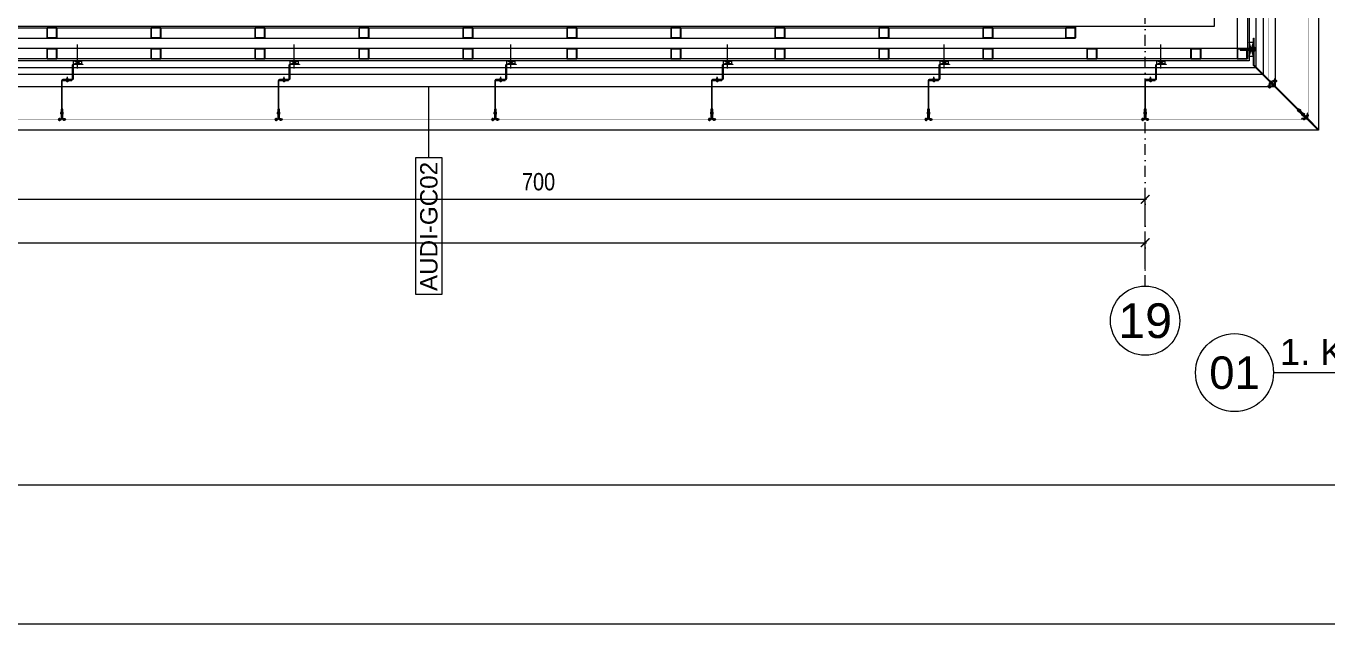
# Model space of a CAD drawing. Extents: x -1701 to 23780, y -363 to 7742.
# Drawn here: x 10022 to 10772, y 0 to 345 of the extents above; entities that cross this region are included whole.
import ezdxf
from ezdxf.enums import TextEntityAlignment as Align

# ---------------------------------------------------------------- set-up
doc = ezdxf.new("R2010")
doc.units = 0
doc.header["$LTSCALE"] = 25
doc.header["$MEASUREMENT"] = 0
doc.header["$PDMODE"] = 1
for name, pattern in [('Audi$0$DASHDOT2', [0.5, 0.25, -0.125, 0, -0.125]), ('Audi$0$DOT2', [0.125, 0, -0.125]), ('Audi$0$HIDDEN', [0.375, 0.25, -0.125])]:
    doc.linetypes.add(name, pattern=pattern)
doc.layers.get('0').update_dxf_attribs({"color": 9, "lineweight": 9})
doc.layers.get('Defpoints').update_dxf_attribs({"color": 9, "lineweight": 9})
for name, color, linetype, lineweight in [('Audi$0$06C', 8, 'Continuous', 9), ('Audi$0$06D', 8, 'Continuous', 9), ('Audi$0$10', 8, 'Continuous', 9), ('Audi$0$11', 8, 'Continuous', 9), ('Audi$0$20', 8, 'Audi$0$DOT2', 9), ('Audi$0$21', 8, 'Continuous', 9), ('Audi$0$22', 8, 'Continuous', 9), ('Audi$0$24', 8, 'Audi$0$DASHDOT2', 9), ('Audi$0$25', 8, 'Continuous', 9), ('Audi$0$33', 8, 'Audi$0$BATTING', 9)]:
    doc.layers.add(name, color=color, linetype=linetype, lineweight=lineweight)
doc.layers.add('Audi$0$40A', color=8, linetype='Continuous', lineweight=9, plot=False)
doc.styles.add('Audi$0$Arial', font='arial.ttf', dxfattribs={"height": 2.5})
doc.styles.add('Audi$0$MuuM_TEXT-ITALIC', font='ARIALNI.TTF')
doc.styles.add('Audi$0$MuuM_TEXT-STANDART', font='ARIALN.TTF')
doc.linetypes.add('Audi$0$BATTING', pattern='A,0.0001,-0.1,[134,ltypeshp.shx,S=0.1,R=0,X=-0.1,Y=0],-0.2,[134,ltypeshp.shx,S=0.1,R=180,X=0.1,Y=0],-0.1', length=0.4001)
doc.dimstyles.new('Audi$0$MuuM_DIM50', dxfattribs={"dimscale": 5, "dimtxt": 2, "dimasz": 1, "dimexe": 1, "dimexo": 1, "dimgap": 1, "dimtad": 1, "dimdec": 1, "dimrnd": 0.5, "dimdsep": 46, "dimtxsty": 'Audi$0$MuuM_TEXT-STANDART', "dimblk": 'Audi$0$_ArchTick', "dimcen": 0, "dimdle": 0.15, "dimclrd": 256, "dimclre": 256, "dimclrt": 256, "dimadec": 0, "dimazin": 0, "dimtfac": 5, "dimtdec": 1, "dimtix": 1, "dimtmove": 2, "dimatfit": 3, "dimldrblk": 'Audi$0$_Dot', "dimfxl": 3, "dimfxlon": 1, "dimtolj": 1, "dimlwd": -1, "dimlwe": -1, "dimarcsym": 0})

# ---------------------------------------------------------------- blocks, each defined once
blk = doc.blocks.new('Audi$0$0_drawinglabel')
blk.add_lwpolyline([(3, 0), (46.86, 0)])
blk.add_circle((0, 0), 3)
at = {"style": 'Audi$0$Arial'}
blk.add_attdef('CIZIMADI', text='', height=2, dxfattribs=at).set_placement((3.5, 0), align=Align.BOTTOM_LEFT)
blk.add_attdef('OLCEK', text='', height=2, dxfattribs=at).set_placement((46.46, 0), align=Align.BOTTOM_RIGHT)
blk.add_attdef('CIZIMNO', text='', height=2.5, dxfattribs=at).set_placement((0, 0), align=Align.MIDDLE)
at = {"style": 'Audi$0$MuuM_TEXT-ITALIC'}
blk.add_attdef('DRAWINGNAME', text='', height=2, dxfattribs=at).set_placement((3.5, -0.59), align=Align.TOP_LEFT)
blk.add_attdef('SCALE', text='', height=2, dxfattribs=at).set_placement((46.46, -0.59), align=Align.TOP_RIGHT)
blk = doc.blocks.new('Audi$0$0_wallno')
blk.add_lwpolyline([(-7.84, 1.5), (7.94, 1.5), (7.94, -1.5), (-7.84, -1.5)], close=True)
blk.add_lwpolyline([(7.94, 0), (16.13, 0)])
at = {"style": 'Audi$0$Arial'}
blk.add_attdef('GENISLIK', text='', height=2, dxfattribs=at).set_placement((8.44, 0), align=Align.BOTTOM_LEFT)
blk.add_attdef('DUVARNO', text='', height=2, dxfattribs=at).set_placement((0, 0), align=Align.MIDDLE_CENTER)
blk.add_attdef('YUKSEKLIK', text='', height=2, dxfattribs=at).set_placement((8.44, -0.5), align=Align.TOP_LEFT)
blk = doc.blocks.new('Audi$0$p-cephe_kose profili')
at = {"linetype": 'Continuous', "lineweight": 13}
for p, q in [((-2.75, 12.75), (-3.15, 12.75)), ((-3.15, -2.87), (-3.15, 12.75)), ((-2.75, -3.03), (-2.75, 12.75)), ((-3.15, -2.87), (-30.14, -29.86)), ((-2.75, -3.03), (-29.86, -30.14)), ((-33.85, -33.57), (-30.14, -29.86)), ((-33.53, -32.82), (-28.58, -27.87)), ((-33.32, -33.03), (-28.37, -28.08)), ((-28.08, -28.37), (-33.03, -33.32)), ((-27.87, -28.58), (-32.82, -33.53)), ((-30.14, -29.86), (-29.86, -30.14)), ((-29.86, -30.14), (-30.14, -29.86)), ((-28.37, -28.08), (-28.58, -27.87)), ((-28.08, -28.37), (-27.87, -28.58)), ((-33.85, -33.57), (-40.45, -40.17)), ((-33.57, -33.85), (-40.17, -40.45)), ((-34, -30.65), (-34, -32.75)), ((-34, -30.65), (-33.7, -30.65)), ((-33.57, -33.85), (-33.85, -33.57)), ((-33.7, -30.65), (-33.7, -32.75)), ((-33.57, -33.85), (-29.86, -30.14)), ((-32.75, -33.7), (-30.65, -33.7)), ((-32.75, -34), (-30.65, -34)), ((-30.65, -34), (-30.65, -33.7)), ((-40.45, -40.17), (-40.17, -40.45))]:
    blk.add_line(p, q, dxfattribs=at)
at = {"linetype": 'Continuous', "lineweight": 5}
for p, q in [((-2.75, 2.25), (-0.25, 10.25)), ((-0.25, 2.25), (-2.75, 10.25)), ((-3.15, 6.69), (1.05, 6.69)), ((1.05, 5.81), (-3.15, 5.81)), ((-2.73, 6.25), (4.2, 6.25)), ((4.85, 6.62), (1.05, 6.62)), ((4.85, 5.88), (1.05, 5.88))]:
    blk.add_line(p, q, dxfattribs=at)
for p, q in [((-16.23, -12.06), (-13.36, -12.06)), ((-15.99, -11.97), (-15.95, -11.97)), ((-15.99, -12.15), (-15.95, -12.15)), ((-15.95, -11.97), (-15.95, -12.15)), ((-15.5, -12.68), (-15.5, -11.44)), ((-15.41, -11.82), (-15.23, -11.82)), ((-15.41, -12.3), (-15.32, -12.3)), ((-15.32, -12.3), (-15.14, -12.3)), ((-15.3, -12.02), (-15.28, -12.37)), ((-15.23, -11.82), (-15.05, -11.82)), ((-15.19, -11.74), (-15.1, -12.37)), ((-15.14, -12.3), (-14.96, -12.3)), ((-15.05, -11.82), (-14.87, -11.82)), ((-15.01, -11.74), (-14.92, -12.37)), ((-14.96, -12.3), (-14.78, -12.3)), ((-14.87, -11.82), (-14.69, -11.82)), ((-14.83, -11.74), (-14.74, -12.37)), ((-14.78, -12.3), (-14.6, -12.3)), ((-14.69, -11.82), (-14.51, -11.82)), ((-14.65, -11.74), (-14.56, -12.37)), ((-14.6, -12.3), (-14.42, -12.3)), ((-14.51, -11.82), (-14.33, -11.82)), ((-14.47, -11.74), (-14.38, -12.37)), ((-14.42, -12.3), (-14.24, -12.3)), ((-14.33, -11.82), (-13.6, -12.06)), ((-14.29, -11.74), (-14.2, -12.37)), ((-14.24, -12.3), (-13.6, -12.06)), ((-14.1, -11.79), (-14.03, -12.33)), ((-11.74, -14.3), (-12.37, -14.21)), ((-11.74, -14.48), (-12.37, -14.39)), ((-11.74, -14.66), (-12.37, -14.57)), ((-11.74, -14.84), (-12.37, -14.75)), ((-11.74, -15.02), (-12.37, -14.93)), ((-11.79, -14.11), (-12.33, -14.03)), ((-12.3, -14.25), (-12.06, -13.61)), ((-12.3, -14.43), (-12.3, -14.25)), ((-12.3, -14.61), (-12.3, -14.43)), ((-12.3, -14.79), (-12.3, -14.61)), ((-12.3, -14.97), (-12.3, -14.79)), ((-12.3, -15.15), (-12.3, -14.97)), ((-12.06, -16.24), (-12.06, -13.37)), ((-11.82, -14.34), (-12.06, -13.61)), ((-11.82, -14.52), (-11.82, -14.34)), ((-11.82, -14.7), (-11.82, -14.52)), ((-11.82, -14.88), (-11.82, -14.7)), ((-11.82, -15.06), (-11.82, -14.88)), ((-12.68, -15.51), (-11.44, -15.51)), ((-11.74, -15.2), (-12.37, -15.11)), ((-12.02, -15.31), (-12.37, -15.29)), ((-12.3, -15.33), (-12.3, -15.15)), ((-12.3, -15.42), (-12.3, -15.33)), ((-12.15, -15.99), (-12.15, -15.96)), ((-11.97, -15.96), (-12.15, -15.96)), ((-11.97, -15.99), (-11.97, -15.96)), ((-11.82, -15.24), (-11.82, -15.06)), ((-11.82, -15.42), (-11.82, -15.24))]:
    blk.add_line(p, q)
at = {"linetype": 'Continuous', "lineweight": 18}
for p, q in [((-15.25, -10.86), (-15.25, -14)), ((-15.25, -10.86), (-14.95, -10.86)), ((-14.95, -10.86), (-14.95, -14)), ((-14.78, -14.07), (-12.56, -11.86)), ((-14.57, -14.28), (-12.35, -12.07)), ((-12.07, -12.35), (-14.28, -14.57)), ((-11.86, -12.56), (-14.07, -14.78)), ((-14, -14.95), (-10.86, -14.95)), ((-12.35, -12.07), (-12.56, -11.86)), ((-12.07, -12.35), (-11.86, -12.56)), ((-10.86, -15.25), (-10.86, -14.95)), ((-14, -15.25), (-10.86, -15.25))]:
    blk.add_line(p, q, dxfattribs=at)
at = {"lineweight": 5}
for p, q in [((-13.02, -13.73), (-13.73, -13.02)), ((-13.29, -13.01), (-13.66, -13.38)), ((-13.65, -12.66), (-12.44, -13.86)), ((-13.29, -13.01), (-13.52, -13.23)), ((-13.52, -13.23), (-13.29, -13.01)), ((-13.29, -13.01), (-12.92, -12.64)), ((-13.29, -13.01), (-13.07, -12.79)), ((-13.07, -12.79), (-13.29, -13.01)), ((-12.57, -13.28), (-13.28, -12.57)), ((-12.8, -13.5), (-13.27, -13.98)), ((-12.8, -13.5), (-12.32, -13.03)), ((-28.94, -29.65), (-29.65, -28.94)), ((-29.22, -28.93), (-29.59, -29.3)), ((-29.57, -28.58), (-28.37, -29.78)), ((-29.22, -28.93), (-29.44, -29.16)), ((-29.44, -29.16), (-29.22, -28.93)), ((-29.22, -28.93), (-28.84, -28.56)), ((-29.22, -28.93), (-28.99, -28.71)), ((-28.99, -28.71), (-29.22, -28.93)), ((-28.5, -29.21), (-29.21, -28.5)), ((-28.72, -29.43), (-29.2, -29.91)), ((-28.72, -29.43), (-28.24, -28.95)), ((-34.6, -31.92), (-33.2, -31.92)), ((-34.1, -31.92), (-34.1, -31.37)), ((-34.1, -31.66), (-33.7, -31.66)), ((-34.1, -31.92), (-34.1, -32.47)), ((-34.1, -32.18), (-33.7, -32.18)), ((-33.7, -31.92), (-33.7, -31.48)), ((-33.7, -31.92), (-33.7, -31.66)), ((-33.7, -31.66), (-33.7, -31.92)), ((-33.7, -31.92), (-33.7, -32.36)), ((-33.7, -31.92), (-33.7, -32.18)), ((-33.7, -32.18), (-33.7, -31.92)), ((-31.92, -34.1), (-32.47, -34.1)), ((-31.92, -33.7), (-32.36, -33.7)), ((-31.92, -33.7), (-32.18, -33.7)), ((-32.18, -33.7), (-31.92, -33.7)), ((-32.18, -34.1), (-32.18, -33.7)), ((-31.22, -31.93), (-31.93, -31.22)), ((-31.92, -34.6), (-31.92, -33.2)), ((-31.92, -33.7), (-31.66, -33.7)), ((-31.92, -33.7), (-31.48, -33.7)), ((-31.66, -33.7), (-31.92, -33.7)), ((-31.92, -34.1), (-31.37, -34.1)), ((-31.49, -31.21), (-31.86, -31.58)), ((-31.85, -30.86), (-30.64, -32.06)), ((-31.49, -31.21), (-31.71, -31.43)), ((-31.71, -31.43), (-31.49, -31.21)), ((-31.66, -34.1), (-31.66, -33.7)), ((-31.49, -31.21), (-31.12, -30.84)), ((-31.49, -31.21), (-31.27, -30.99)), ((-31.27, -30.99), (-31.49, -31.21)), ((-30.77, -31.48), (-31.48, -30.77)), ((-31, -31.7), (-31.47, -32.18)), ((-31, -31.7), (-30.52, -31.23))]:
    blk.add_line(p, q, dxfattribs=at)
at = {"lineweight": 0}
blk.add_line((-34, -32.75), (-34, -30.75), dxfattribs=at)
at = {"linetype": 'Continuous', "lineweight": 5}
for points in [[(-2.75, 10.25), (-0.25, 10.25), (-0.25, 2.25), (-2.75, 2.25)], [(1.05, 6.75), (4.85, 6.75), (4.85, 5.75), (1.05, 5.75)]]:
    blk.add_lwpolyline(points, close=True, dxfattribs=at)
blk.add_lwpolyline([(-38.03, -37.75), (-37.75, -38.03)])
for centre, radius, start, end in [((-14.88, -12.06), 1.11, 166.64023, 175.47875), ((-14.88, -12.06), 1.11, 184.52125, 193.35977), ((-15.5, -11.91), 0.473, 90, 166.64023), ((-15.5, -12.21), 0.473, 193.35977, 270), ((-15.41, -11.73), 0.09, 180, 270), ((-15.41, -12.39), 0.09, 90, 180), ((-12.21, -15.51), 0.473, 180, 256.64023), ((-12.39, -15.42), 0.09, 270, 0), ((-12.06, -14.89), 1.11, 256.64023, 265.47875), ((-12.06, -14.89), 1.11, 274.52125, 283.35977), ((-11.73, -15.42), 0.09, 180, 270), ((-11.91, -15.51), 0.473, 283.35977, 360)]:
    blk.add_arc(centre, radius, start, end)
at = {"linetype": 'Continuous', "lineweight": 18}
for centre, radius, start, end in [((-14.85, -14), 0.4, 180, 315), ((-14.85, -14), 0.1, 180, 315), ((-14, -14.85), 0.4, 135, 270), ((-14, -14.85), 0.1, 135, 270)]:
    blk.add_arc(centre, radius, start, end, dxfattribs=at)
at = {"lineweight": 5}
for centre, radius, start, end in [((-13.35, -12.95), 0.57, 67.91943, 202.08057), ((-13.23, -13.07), 0.909, 267.07503, 2.92498), ((-29.27, -28.88), 0.57, 67.91943, 202.08057), ((-29.15, -29), 0.909, 267.07503, 2.92498), ((-33.62, -31.92), 0.732, 131.19054, 228.80946), ((-33.83, -31.92), 0.46, 286.95738, 73.04263), ((-31.92, -33.62), 0.732, 221.19054, 318.80946), ((-31.92, -33.83), 0.46, 16.95737, 163.04262), ((-31.55, -31.15), 0.57, 67.91943, 202.08057), ((-31.43, -31.27), 0.909, 267.07503, 2.92498)]:
    blk.add_arc(centre, radius, start, end, dxfattribs=at)
at = {"linetype": 'Continuous', "lineweight": 13}
for centre, radius, start, end in [((-33.6, -32.75), 0.4, 180, 315), ((-33.6, -32.75), 0.1, 180, 315), ((-32.75, -33.6), 0.4, 135, 270), ((-32.75, -33.6), 0.1, 135, 270)]:
    blk.add_arc(centre, radius, start, end, dxfattribs=at)
at = {"linetype": 'Continuous', "lineweight": 5}
blk.add_rational_spline([(-3.15, 7.25), (-3.22, 7.25), (-3.29, 7.25), (-3.63, 7.25), (-3.68, 6.91), (-3.7, 6.83), (-3.71, 6.75), (-3.79, 6.25), (-3.71, 5.75), (-3.7, 5.67), (-3.68, 5.59), (-3.63, 5.25), (-3.29, 5.25), (-3.22, 5.25), (-3.15, 5.25), (-3.15, 6.25), (-3.15, 7.25)], [1, 1, 1, 0.760917374327, 1, 1, 1, 1, 1, 1, 1, 0.760917374327, 1, 1, 1, 1, 1], degree=2, knots=[0, 0, 0, 1, 1, 2, 2, 3, 3, 4, 4, 5, 5, 6, 6, 7, 7, 8, 8, 8], dxfattribs=at)
blk = doc.blocks.new('Audi$0$p- alum kaplama profil')
at = {"lineweight": 13}
blk.add_lwpolyline([(7.12, 12.59), (7.12, 26.49)], dxfattribs=at)
at = {"lineweight": 18}
blk.add_lwpolyline([(4.09, 6.16), (-1.41, 6.16), (-1.41, 6.46), (4.09, 6.46, 0.414214), (4.29, 6.66), (4.29, 14.66, -0.414214), (4.79, 15.16), (10.29, 15.16), (10.29, 14.86), (4.79, 14.86, 0.414214), (4.59, 14.66), (4.59, 6.66, -0.414214)], format="xyb", close=True, dxfattribs=at)
at = {"lineweight": 5}
blk.add_lwpolyline([(9.44, 15.16), (4.79, 15.16), (4.79, 17.16), (9.44, 17.16)], close=True, dxfattribs=at)
for points in [[(4.79, 15.16), (9.44, 17.16)], [(9.44, 15.16), (4.79, 17.16)]]:
    blk.add_lwpolyline(points, dxfattribs=at)
blk.add_lwpolyline([(-2.06, 5.56), (-2.06, -2.34), (-2.06, -15.69), (-1.66, -15.69), (-1.66, -2.34), (-1.66, 5.56), (-1.66, 5.56), (-1.66, 5.57), (-1.66, 5.57), (-1.66, 5.58), (-1.66, 5.58), (-1.65, 5.59), (-1.65, 5.59), (-1.65, 5.59), (-1.65, 5.6), (-1.65, 5.6), (-1.64, 5.61), (-1.64, 5.61), (-1.64, 5.62), (-1.64, 5.62), (-1.63, 5.62), (-1.63, 5.63), (-1.63, 5.63), (-1.62, 5.63), (-1.62, 5.64), (-1.61, 5.64), (-1.61, 5.64), (-1.61, 5.64), (-1.6, 5.65), (-1.6, 5.65), (-1.59, 5.65), (-1.59, 5.65), (-1.58, 5.65), (-1.58, 5.65), (-1.57, 5.66), (-1.57, 5.66), (-1.56, 5.66), (-1.56, 5.66), (3.94, 5.66), (3.94, 6.06), (-1.56, 6.06), (-1.58, 6.06), (-1.61, 6.05), (-1.63, 6.05), (-1.66, 6.05), (-1.68, 6.04), (-1.7, 6.03), (-1.73, 6.03), (-1.75, 6.02), (-1.77, 6.01), (-1.79, 6), (-1.82, 5.99), (-1.84, 5.97), (-1.86, 5.96), (-1.88, 5.94), (-1.89, 5.93), (-1.91, 5.91), (-1.93, 5.89), (-1.95, 5.87), (-1.96, 5.85), (-1.97, 5.83), (-1.99, 5.81), (-2, 5.79), (-2.01, 5.77), (-2.02, 5.75), (-2.03, 5.72), (-2.04, 5.7), (-2.04, 5.68), (-2.05, 5.65), (-2.05, 5.63), (-2.06, 5.61), (-2.06, 5.58)], close=True)
blk.add_lwpolyline([(-1.66, -2.34), (-2.06, -2.34)])
for points in [[(-2.36, -10.84), (-2.36, -16.39), (-2.36, -16.39, -0.414214), (-2.51, -16.54), (-2.51, -16.54), (-4.06, -16.54), (-4.06, -16.84), (-2.51, -16.84), (-2.51, -16.84, 0.414214), (-2.06, -16.39), (-2.06, -10.84)], [(-1.36, -10.84), (-1.66, -10.84), (-1.66, -16.39, 0.414214), (-1.21, -16.84), (-1.21, -16.84), (0.34, -16.84), (0.34, -16.54), (-1.21, -16.54), (-1.21, -16.54, -0.414214), (-1.36, -16.39), (-1.36, -16.39)]]:
    blk.add_lwpolyline(points, format="xyb", close=True)
for points in [[(1.05, 6.91, -10), (1.29, 7.56, -10)], [(1.29, 4.93, -10), (1.29, 7.8, -10)], [(1.53, 6.82, -10), (1.29, 7.56, -10)], [(0.67, 5.66, -10), (1.91, 5.66, -10)], [(0.67, 5.66, -10), (0.67, 5.64, -10), (0.67, 5.62, -10), (0.67, 5.6, -10), (0.68, 5.58, -10), (0.68, 5.56, -10), (0.69, 5.54, -10), (0.69, 5.52, -10), (0.7, 5.5, -10), (0.7, 5.48, -10), (0.71, 5.46, -10), (0.72, 5.45, -10), (0.73, 5.43, -10), (0.74, 5.41, -10), (0.75, 5.4, -10), (0.76, 5.38, -10), (0.77, 5.36, -10), (0.79, 5.35, -10), (0.8, 5.33, -10), (0.81, 5.32, -10), (0.83, 5.31, -10), (0.84, 5.29, -10), (0.86, 5.28, -10), (0.87, 5.27, -10), (0.89, 5.26, -10), (0.91, 5.25, -10), (0.92, 5.24, -10), (0.94, 5.23, -10), (0.96, 5.22, -10), (0.98, 5.21, -10), (1, 5.21, -10), (1.02, 5.2, -10), (1.03, 5.2, -10)], [(0.96, 5.66, -10), (0.97, 5.66, -10), (0.97, 5.66, -10), (0.97, 5.66, -10), (0.98, 5.66, -10), (0.98, 5.66, -10), (0.99, 5.66, -10), (0.99, 5.66, -10), (1, 5.66, -10), (1, 5.67, -10), (1, 5.67, -10), (1.01, 5.67, -10), (1.01, 5.67, -10), (1.01, 5.67, -10), (1.02, 5.68, -10), (1.02, 5.68, -10), (1.02, 5.68, -10), (1.03, 5.69, -10), (1.03, 5.69, -10), (1.03, 5.69, -10), (1.04, 5.7, -10), (1.04, 5.7, -10), (1.04, 5.7, -10), (1.04, 5.71, -10), (1.04, 5.71, -10), (1.05, 5.72, -10), (1.05, 5.72, -10), (1.05, 5.72, -10), (1.05, 5.73, -10), (1.05, 5.73, -10), (1.05, 5.74, -10), (1.05, 5.74, -10), (1.05, 5.75, -10)], [(1.61, 6.87, -10), (0.98, 6.96, -10)], [(1.33, 5.85, -10), (0.98, 5.88, -10)], [(1.56, 7.05, -10), (1.02, 7.13, -10)], [(1.03, 5.2, -10), (1.04, 5.2, -10), (1.05, 5.19, -10), (1.05, 5.19, -10), (1.06, 5.19, -10), (1.06, 5.19, -10), (1.07, 5.19, -10), (1.07, 5.19, -10), (1.08, 5.19, -10), (1.08, 5.19, -10), (1.09, 5.19, -10), (1.09, 5.18, -10), (1.1, 5.18, -10), (1.1, 5.18, -10), (1.11, 5.18, -10), (1.11, 5.18, -10), (1.12, 5.18, -10), (1.12, 5.18, -10), (1.13, 5.18, -10), (1.13, 5.18, -10), (1.14, 5.18, -10), (1.15, 5.18, -10), (1.15, 5.18, -10), (1.16, 5.17, -10), (1.16, 5.17, -10), (1.17, 5.17, -10), (1.17, 5.17, -10), (1.18, 5.17, -10), (1.18, 5.17, -10), (1.19, 5.17, -10), (1.19, 5.17, -10), (1.2, 5.17, -10), (1.2, 5.17, -10)], [(1.05, 5.83, -10), (1.05, 6.01, -10)], [(1.05, 5.75, -10), (1.05, 5.83, -10)], [(1.2, 5.17, -10), (1.2, 5.2, -10)], [(1.38, 5.2, -10), (1.2, 5.2, -10)], [(1.29, 6.16, -10), (1.29, 6.26, -10)], [(1.38, 5.17, -10), (1.38, 5.2, -10)], [(1.38, 5.17, -10), (1.38, 5.17, -10), (1.39, 5.17, -10), (1.39, 5.17, -10), (1.4, 5.17, -10), (1.41, 5.17, -10), (1.41, 5.17, -10), (1.42, 5.17, -10), (1.42, 5.17, -10), (1.43, 5.17, -10), (1.43, 5.18, -10), (1.44, 5.18, -10), (1.44, 5.18, -10), (1.45, 5.18, -10), (1.45, 5.18, -10), (1.46, 5.18, -10), (1.46, 5.18, -10), (1.47, 5.18, -10), (1.47, 5.18, -10), (1.48, 5.18, -10), (1.48, 5.18, -10), (1.49, 5.18, -10), (1.5, 5.19, -10), (1.5, 5.19, -10), (1.51, 5.19, -10), (1.51, 5.19, -10), (1.52, 5.19, -10), (1.52, 5.19, -10), (1.53, 5.19, -10), (1.53, 5.19, -10), (1.54, 5.19, -10), (1.54, 5.2, -10), (1.55, 5.2, -10)], [(1.53, 5.75, -10), (1.53, 5.92, -10)], [(1.53, 5.75, -10), (1.53, 5.74, -10), (1.53, 5.74, -10), (1.53, 5.73, -10), (1.53, 5.73, -10), (1.53, 5.72, -10), (1.54, 5.72, -10), (1.54, 5.72, -10), (1.54, 5.71, -10), (1.54, 5.71, -10), (1.54, 5.7, -10), (1.54, 5.7, -10), (1.55, 5.7, -10), (1.55, 5.69, -10), (1.55, 5.69, -10), (1.55, 5.69, -10), (1.56, 5.68, -10), (1.56, 5.68, -10), (1.56, 5.68, -10), (1.57, 5.67, -10), (1.57, 5.67, -10), (1.58, 5.67, -10), (1.58, 5.67, -10), (1.58, 5.67, -10), (1.59, 5.66, -10), (1.59, 5.66, -10), (1.6, 5.66, -10), (1.6, 5.66, -10), (1.6, 5.66, -10), (1.61, 5.66, -10), (1.61, 5.66, -10), (1.62, 5.66, -10), (1.62, 5.66, -10)], [(1.55, 5.2, -10), (1.57, 5.2, -10), (1.59, 5.21, -10), (1.6, 5.21, -10), (1.62, 5.22, -10), (1.64, 5.23, -10), (1.66, 5.24, -10), (1.68, 5.25, -10), (1.69, 5.26, -10), (1.71, 5.27, -10), (1.73, 5.28, -10), (1.74, 5.29, -10), (1.76, 5.31, -10), (1.77, 5.32, -10), (1.78, 5.33, -10), (1.8, 5.35, -10), (1.81, 5.36, -10), (1.82, 5.38, -10), (1.83, 5.4, -10), (1.84, 5.41, -10), (1.85, 5.43, -10), (1.86, 5.45, -10), (1.87, 5.46, -10), (1.88, 5.48, -10), (1.89, 5.5, -10), (1.89, 5.52, -10), (1.9, 5.54, -10), (1.9, 5.56, -10), (1.9, 5.58, -10), (1.91, 5.6, -10), (1.91, 5.62, -10), (1.91, 5.64, -10), (1.91, 5.66, -10)], [(-2.86, -13.04, 0), (-0.86, -13.04, 0)], [(-2.36, -12.52, 0), (-2.4, -12.53, 0), (-2.43, -12.56, 0), (-2.47, -12.58, 0), (-2.5, -12.6, 0), (-2.53, -12.63, 0), (-2.56, -12.66, 0), (-2.59, -12.69, 0), (-2.61, -12.73, 0), (-2.63, -12.76, 0), (-2.65, -12.8, 0), (-2.67, -12.84, 0), (-2.68, -12.88, 0), (-2.69, -12.92, 0), (-2.7, -12.96, 0), (-2.71, -13, 0), (-2.71, -13.04, 0), (-2.71, -13.08, 0), (-2.7, -13.13, 0), (-2.69, -13.17, 0), (-2.68, -13.21, 0), (-2.67, -13.25, 0), (-2.65, -13.28, 0), (-2.63, -13.32, 0), (-2.61, -13.36, 0), (-2.59, -13.39, 0), (-2.56, -13.42, 0), (-2.53, -13.45, 0), (-2.5, -13.48, 0), (-2.47, -13.51, 0), (-2.43, -13.53, 0), (-2.4, -13.55, 0), (-2.36, -13.57, 0)], [(-2.36, -13.04, 0), (-2.36, -12.52, 0)], [(-2.36, -13.04, 0), (-2.36, -12.73, 0)], [(-2.36, -12.73, 0), (-2.36, -13.04, 0)], [(-1.36, -12.73, 0), (-2.36, -12.73, 0)], [(-2.36, -13.04, 0), (-2.36, -13.36, 0)], [(-2.36, -13.04, 0), (-2.36, -13.57, 0)], [(-2.36, -13.36, 0), (-2.36, -13.04, 0)], [(-1.36, -13.36, 0), (-2.36, -13.36, 0)], [(-1.36, -13.04, 0), (-1.36, -12.37, 0)], [(-1.36, -13.72, 0), (-1.32, -13.68, 0), (-1.29, -13.65, 0), (-1.26, -13.61, 0), (-1.23, -13.58, 0), (-1.2, -13.54, 0), (-1.18, -13.5, 0), (-1.16, -13.45, 0), (-1.14, -13.41, 0), (-1.12, -13.37, 0), (-1.1, -13.32, 0), (-1.09, -13.28, 0), (-1.08, -13.23, 0), (-1.07, -13.18, 0), (-1.06, -13.14, 0), (-1.06, -13.09, 0), (-1.06, -13.04, 0), (-1.06, -12.99, 0), (-1.06, -12.95, 0), (-1.07, -12.9, 0), (-1.08, -12.85, 0), (-1.09, -12.81, 0), (-1.1, -12.76, 0), (-1.12, -12.72, 0), (-1.14, -12.67, 0), (-1.16, -12.63, 0), (-1.18, -12.59, 0), (-1.2, -12.55, 0), (-1.23, -12.51, 0), (-1.26, -12.47, 0), (-1.29, -12.43, 0), (-1.32, -12.4, 0), (-1.36, -12.37, 0)], [(-1.36, -13.04, 0), (-1.36, -13.72, 0)], [(-3.84, -17.04, 0), (-3.81, -17.07, 0), (-3.78, -17.1, 0), (-3.75, -17.12, 0), (-3.72, -17.15, 0), (-3.69, -17.17, 0), (-3.66, -17.19, 0), (-3.62, -17.21, 0), (-3.59, -17.23, 0), (-3.55, -17.24, 0), (-3.52, -17.26, 0), (-3.48, -17.27, 0), (-3.44, -17.28, 0), (-3.4, -17.28, 0), (-3.36, -17.29, 0), (-3.32, -17.29, 0), (-3.29, -17.29, 0), (-3.25, -17.29, 0), (-3.21, -17.29, 0), (-3.17, -17.28, 0), (-3.13, -17.28, 0), (-3.09, -17.27, 0), (-3.06, -17.26, 0), (-3.02, -17.24, 0), (-2.98, -17.23, 0), (-2.95, -17.21, 0), (-2.91, -17.19, 0), (-2.88, -17.17, 0), (-2.85, -17.15, 0), (-2.82, -17.12, 0), (-2.79, -17.1, 0), (-2.76, -17.07, 0), (-2.73, -17.04, 0)], [(-3.29, -17.04, 0), (-3.84, -17.04, 0)], [(-2.85, -16.54, 0), (-2.86, -16.51, 0), (-2.87, -16.47, 0), (-2.89, -16.44, 0), (-2.91, -16.41, 0), (-2.93, -16.38, 0), (-2.96, -16.35, 0), (-2.98, -16.33, 0), (-3.01, -16.31, 0), (-3.04, -16.29, 0), (-3.07, -16.27, 0), (-3.11, -16.25, 0), (-3.14, -16.24, 0), (-3.18, -16.23, 0), (-3.21, -16.22, 0), (-3.25, -16.22, 0), (-3.29, -16.22, 0), (-3.32, -16.22, 0), (-3.36, -16.22, 0), (-3.39, -16.23, 0), (-3.43, -16.24, 0), (-3.46, -16.25, 0), (-3.5, -16.27, 0), (-3.53, -16.29, 0), (-3.56, -16.31, 0), (-3.59, -16.33, 0), (-3.61, -16.35, 0), (-3.64, -16.38, 0), (-3.66, -16.41, 0), (-3.68, -16.44, 0), (-3.7, -16.47, 0), (-3.71, -16.51, 0), (-3.73, -16.54, 0)], [(-3.29, -16.54, 0), (-3.73, -16.54, 0)], [(-3.29, -16.54, 0), (-3.55, -16.54, 0)], [(-3.55, -16.54, 0), (-3.29, -16.54, 0)], [(-3.55, -17.04, 0), (-3.55, -16.54, 0)], [(-3.29, -17.54, 0), (-3.29, -16.04, 0)], [(-3.29, -16.54, 0), (-2.85, -16.54, 0)], [(-3.29, -16.54, 0), (-3.03, -16.54, 0)], [(-3.03, -16.54, 0), (-3.29, -16.54, 0)], [(-3.29, -17.04, 0), (-2.73, -17.04, 0)], [(-3.03, -17.04, 0), (-3.03, -16.54, 0)], [(-0.56, -17.04, 0), (-1.11, -17.04, 0)], [(0, -17.04, 0), (-0.03, -17.07, 0), (-0.06, -17.1, 0), (-0.09, -17.12, 0), (-0.12, -17.15, 0), (-0.15, -17.17, 0), (-0.18, -17.19, 0), (-0.22, -17.21, 0), (-0.25, -17.23, 0), (-0.29, -17.24, 0), (-0.33, -17.26, 0), (-0.36, -17.27, 0), (-0.4, -17.28, 0), (-0.44, -17.28, 0), (-0.48, -17.29, 0), (-0.52, -17.29, 0), (-0.56, -17.29, 0), (-0.59, -17.29, 0), (-0.63, -17.29, 0), (-0.67, -17.28, 0), (-0.71, -17.28, 0), (-0.75, -17.27, 0), (-0.79, -17.26, 0), (-0.82, -17.24, 0), (-0.86, -17.23, 0), (-0.89, -17.21, 0), (-0.93, -17.19, 0), (-0.96, -17.17, 0), (-0.99, -17.15, 0), (-1.02, -17.12, 0), (-1.05, -17.1, 0), (-1.08, -17.07, 0), (-1.11, -17.04, 0)], [(-1, -16.54, 0), (-0.98, -16.51, 0), (-0.97, -16.47, 0), (-0.95, -16.44, 0), (-0.93, -16.41, 0), (-0.91, -16.38, 0), (-0.88, -16.35, 0), (-0.86, -16.33, 0), (-0.83, -16.31, 0), (-0.8, -16.29, 0), (-0.77, -16.27, 0), (-0.73, -16.25, 0), (-0.7, -16.24, 0), (-0.66, -16.23, 0), (-0.63, -16.22, 0), (-0.59, -16.22, 0), (-0.56, -16.22, 0), (-0.52, -16.22, 0), (-0.48, -16.22, 0), (-0.45, -16.23, 0), (-0.41, -16.24, 0), (-0.38, -16.25, 0), (-0.34, -16.27, 0), (-0.31, -16.29, 0), (-0.28, -16.31, 0), (-0.25, -16.33, 0), (-0.23, -16.35, 0), (-0.2, -16.38, 0), (-0.18, -16.41, 0), (-0.16, -16.44, 0), (-0.14, -16.47, 0), (-0.13, -16.51, 0), (-0.12, -16.54, 0)], [(-0.56, -16.54, 0), (-1, -16.54, 0)], [(-0.56, -16.54, 0), (-0.82, -16.54, 0)], [(-0.82, -16.54, 0), (-0.56, -16.54, 0)], [(-0.82, -17.04, 0), (-0.82, -16.54, 0)], [(-0.56, -17.54, 0), (-0.56, -16.04, 0)], [(-0.56, -16.54, 0), (-0.3, -16.54, 0)], [(-0.56, -16.54, 0), (-0.12, -16.54, 0)], [(-0.3, -16.54, 0), (-0.56, -16.54, 0)], [(-0.56, -17.04, 0), (0, -17.04, 0)], [(-0.3, -17.04, 0), (-0.3, -16.54, 0)]]:
    blk.add_polyline3d(points)
blk = doc.blocks.new('Audi$0$0_aks')
at = {"linetype": 'Continuous'}
blk.add_circle((0, 0), 2, dxfattribs=at)
at = {"style": 'Audi$0$Arial'}
blk.add_attdef('AKS', text='', height=2, dxfattribs=at).set_placement((0, 0), align=Align.MIDDLE_CENTER)
blk = doc.blocks.new('Audi$0$_ArchTick')
at = {"color": 0, "linetype": 'ByBlock', "const_width": 0.15}
blk.add_lwpolyline([(-0.5, -0.5), (0.5, 0.5)], dxfattribs=at)
blk = doc.blocks.new('*D4862')
at = {"layer": 'Audi$0$25', "transparency": 16777216}
for p, q in [((7166.75, 220), (10668.25, 220)), ((7167.5, 205), (7167.5, 225)), ((10667.5, 205), (10667.5, 225))]:
    blk.add_line(p, q, dxfattribs=at)
at = {"layer": 'Defpoints', "color": 0, "transparency": 16777216}
for p in [(10667.5, 220), (7167.5, 195), (10667.5, 195)]:
    blk.add_point(p, dxfattribs=at)
at = {"layer": 'Audi$0$25', "transparency": 16777216, "xscale": 5, "yscale": 5, "zscale": 5, "rotation": 180}
blk.add_blockref('Audi$0$_ArchTick', (7167.5, 220), dxfattribs=at)
at = {"layer": 'Audi$0$25', "transparency": 16777216, "xscale": 5, "yscale": 5, "zscale": 5}
blk.add_blockref('Audi$0$_ArchTick', (10667.5, 220), dxfattribs=at)
at = {"layer": 'Audi$0$25', "transparency": 16777216, "insert": (8917.5, 230.11), "char_height": 10, "attachment_point": 5, "style": 'Audi$0$MuuM_TEXT-STANDART'}
blk.add_mtext('\\A1;3500', dxfattribs=at)
blk = doc.blocks.new('Audi$0$_Dot')
at = {"color": 0, "linetype": 'ByBlock', "lineweight": -2}
blk.add_line((-0.5, 0), (-1, 0), dxfattribs=at)
at = {"color": 0, "linetype": 'ByBlock', "const_width": 0.5}
blk.add_lwpolyline([(-0.25, 0, 1), (0.25, 0, 1)], format="xyb", close=True, dxfattribs=at)
blk = doc.blocks.new('*D4863')
at = {"layer": 'Audi$0$25', "transparency": 16777216}
for p, q in [((9967.5, 230), (9967.5, 250)), ((10667.5, 230), (10667.5, 250)), ((10668.25, 245), (9966.75, 245))]:
    blk.add_line(p, q, dxfattribs=at)
at = {"layer": 'Defpoints', "color": 0, "transparency": 16777216}
for p in [(9967.5, 245), (9967.5, 195), (10667.5, 195)]:
    blk.add_point(p, dxfattribs=at)
at = {"layer": 'Audi$0$25', "transparency": 16777216, "xscale": 5, "yscale": 5, "zscale": 5, "rotation": 180}
blk.add_blockref('Audi$0$_ArchTick', (9967.5, 245), dxfattribs=at)
at = {"layer": 'Audi$0$25', "transparency": 16777216, "xscale": 5, "yscale": 5, "zscale": 5}
blk.add_blockref('Audi$0$_ArchTick', (10667.5, 245), dxfattribs=at)
at = {"layer": 'Audi$0$25', "transparency": 16777216, "insert": (10317.5, 255.11), "char_height": 10, "attachment_point": 5, "style": 'Audi$0$MuuM_TEXT-STANDART'}
blk.add_mtext('\\A1;700', dxfattribs=at)
blk = doc.blocks.new('Audi$0$prf-60x60')
for points in [[(-2.5, -6), (2.5, -6, 0.414214), (3, -5.5), (3, -0.5, 0.414214), (2.5, 0), (-2.5, 0, 0.414214), (-3, -0.5), (-3, -5.5, 0.414214)], [(-2.5, -5.7), (2.5, -5.7, 0.414214), (2.7, -5.5), (2.7, -0.5, 0.414214), (2.5, -0.3), (-2.5, -0.3, 0.414214), (-2.7, -0.5), (-2.7, -5.5, 0.414214)]]:
    blk.add_lwpolyline(points, format="xyb", close=True)
at = {"color": 252}
blk.add_point((0, -3), dxfattribs=at)
blk = doc.blocks.new('Audi')
at = {"layer": 'Audi$0$06C'}
blk.add_lwpolyline([(10767.5, 906.95), (10767.5, 906.95), (10767.5, 285), (9765.58, 285)], dxfattribs=at)
at = {"layer": 'Audi$0$06D'}
for points in [[(10735.5, 906.65), (10735.5, 317), (9765.58, 317)], [(10742.5, 906.65), (10742.5, 906.65), (10742.5, 310), (9765.88, 310)], [(10714.5, 425), (10714.5, 880.77), (10720.5, 880.77), (10720.5, 332), (9799.76, 332), (9799.76, 338), (9927.5, 338), (9927.5, 344)], [(10007.5, 338), (10627, 338)]]:
    blk.add_lwpolyline(points, dxfattribs=at)
at = {"layer": 'Audi$0$10'}
for points, const_width in [([(10761.5, 906.95), (10761.5, 291), (9765.58, 291)], 0.2), ([(10738.5, 906.65), (10738.5, 314), (9765.58, 314)], 0.1)]:
    blk.add_lwpolyline(points, dxfattribs=dict(at, const_width=const_width))
at = {"layer": 'Audi$0$11'}
blk.add_lwpolyline([(10707.5, 887.77), (10727.5, 887.77), (10727.5, 325), (9792.76, 325), (9792.76, 345), (10707.5, 345)], close=True, dxfattribs=at)
for points in [[(10708.5, 425), (10708.5, 886.77), (10726.5, 886.77), (10726.5, 326), (9793.76, 326), (9793.76, 344), (9927.5, 344)], [(10007.5, 344), (10627.5, 344), (10627.5, 345)]]:
    blk.add_lwpolyline(points, dxfattribs=at)
at = {"layer": 'Audi$0$20', "linetype": 'Audi$0$HIDDEN', "lineweight": 0}
blk.add_arc((10707.5, -149.03), 1144.79, 90, 155.56908, dxfattribs=at)
at = {"layer": 'Audi$0$24'}
blk.add_lwpolyline([(10667.5, 195), (10667.5, 4035)], dxfattribs=at)
at = {"layer": 'Audi$0$33', "ltscale": 0.4}
blk.add_lwpolyline([(9773.88, 320.98), (10731.53, 321.02), (10731.5, 897.1), (10731.5, 897.1)], dxfattribs=at)
at = {"layer": 'Audi$0$40A'}
for points in [[(11890, 4205), (5945, 4205), (5945, 0), (11890, 0)], [(11350.06, 80), (6025, 80), (6025, 4125), (11350.06, 4125)]]:
    blk.add_lwpolyline(points, close=True, dxfattribs=at)
at = {"layer": 'Audi$0$10', "rotation": 270}
for p in [(10039.76, 341), (10099.76, 341), (10159.76, 341), (10219.76, 341), (10279.76, 341), (10339.76, 341), (10399.76, 341), (10459.76, 341), (10519.76, 341), (10579.76, 341), (10627.5, 341), (10039.76, 329), (10099.76, 329), (10159.76, 329), (10219.76, 329), (10279.76, 329), (10339.76, 329), (10399.76, 329), (10459.76, 329), (10519.76, 329), (10579.76, 329), (10639.76, 329), (10699.76, 329), (10726.5, 329)]:
    blk.add_blockref('Audi$0$prf-60x60', p, dxfattribs=at)
at = {"layer": 'Audi$0$10', "xscale": -1}
blk.add_blockref('Audi$0$p-cephe_kose profili', (10727.25, 325.31), dxfattribs=at)
at = {"layer": 'Audi$0$10'}
for p in [(10044.36, 307.84), (10169.36, 307.84), (10294.36, 307.84), (10419.36, 307.84), (10544.36, 307.84), (10669.36, 307.84)]:
    blk.add_blockref('Audi$0$p- alum kaplama profil', p, dxfattribs=at)
at = {"layer": 'Audi$0$21'}
ref = blk.add_blockref('Audi$0$0_drawinglabel', (10719.05, 145), dxfattribs=dict(at, xscale=7.5, yscale=7.5, zscale=7.5))
ref.add_attrib('CIZIMNO', '01', dxfattribs={"layer": '0', "height": 18.75, "style": 'Audi$0$Arial'}).set_placement((10719.05, 145), align=Align.MIDDLE)
ref.add_attrib('CIZIMADI', '1. KAT PLANI', dxfattribs={"layer": '0', "height": 15, "style": 'Audi$0$Arial'}).set_placement((10745.3, 145), align=Align.BOTTOM_LEFT)
ref.add_attrib('OLCEK', '1:50', dxfattribs={"layer": '0', "height": 15, "style": 'Audi$0$Arial'}).set_placement((11067.5, 145), align=Align.BOTTOM_RIGHT)
at = {"layer": 'Audi$0$22'}
ref = blk.add_blockref('Audi$0$0_wallno', (10254.19, 229.34), dxfattribs=dict(at, xscale=5, yscale=5, zscale=5, rotation=90))
ref.add_attrib('DUVARNO', 'AUDI-GC02', dxfattribs={"layer": '0', "height": 10, "rotation": 90, "style": 'Audi$0$Arial'}).set_placement((10254.19, 229.34), align=Align.MIDDLE_CENTER)
at = {"layer": 'Audi$0$24', "xscale": 10, "yscale": 10, "zscale": 10}
blk.add_blockref('Audi$0$0_aks', (10667.5, 175), dxfattribs=at).add_auto_attribs({'AKS': '19'})
at = {"layer": 'Audi$0$25'}
for base, p1, p2, picture, middle in [((9967.5, 245), (10667.5, 195), (9967.5, 195), '*D4863', (10317.5, 255.11)), ((10667.5, 220), (7167.5, 195), (10667.5, 195), '*D4862', (8917.5, 230.11))]:
    dim = blk.add_linear_dim(base=base, p1=p1, p2=p2, dimstyle='Audi$0$MuuM_DIM50', dxfattribs=at)
    dim.commit()
    dim.dimension.update_dxf_attribs({"geometry": picture, "text_midpoint": middle})

msp = doc.modelspace()

# ---------------------------------------------------------------- block references
at = {"color": 6}
msp.add_blockref('Audi', (0, 0), dxfattribs=at)

doc.saveas('drawing.dxf')
